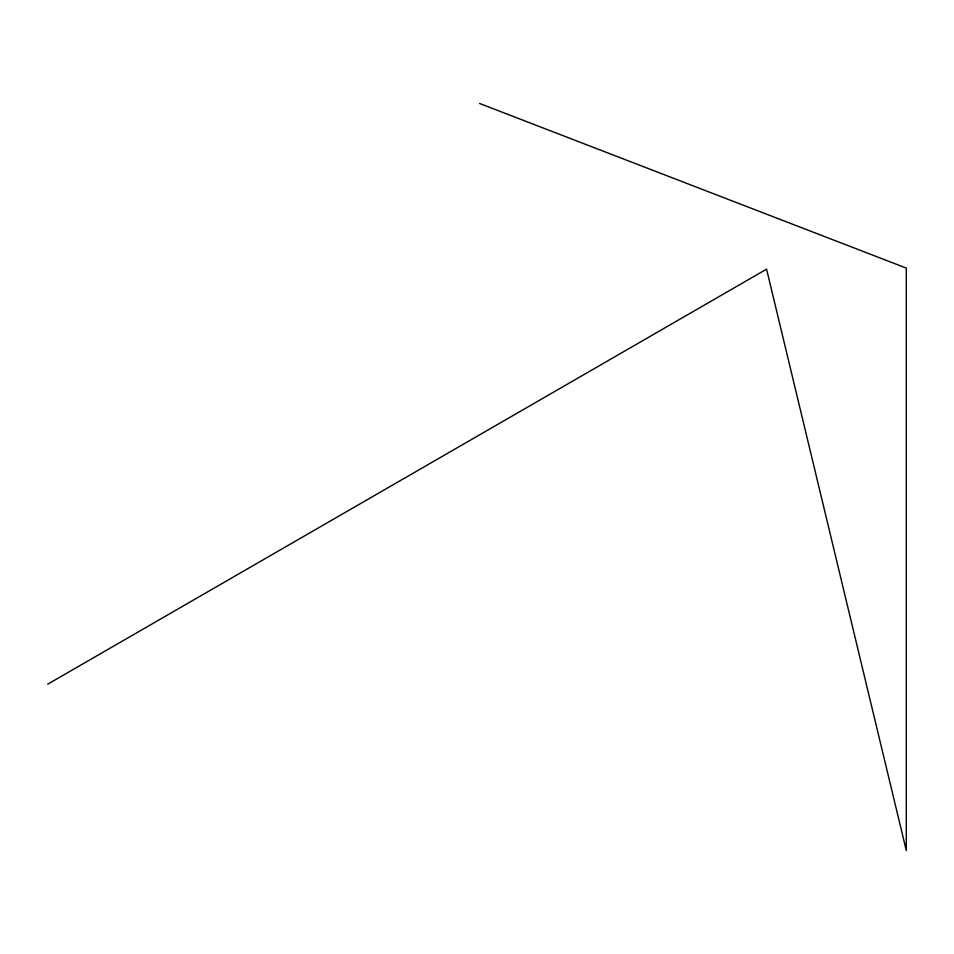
<?xml version="1.0" encoding="UTF-8"?>
<svg xmlns="http://www.w3.org/2000/svg" width="954" height="954" viewBox="0 0 954 954"><rect width="100%" height="100%" fill="white"/><g stroke="black" fill="none" stroke-linecap="round" stroke-linejoin="round"><path stroke-width="1.43" d="M47.7 684.197L766.575 269.159L906.3 850.539L906.3 268.086L479.576 103.461"/></g></svg>
